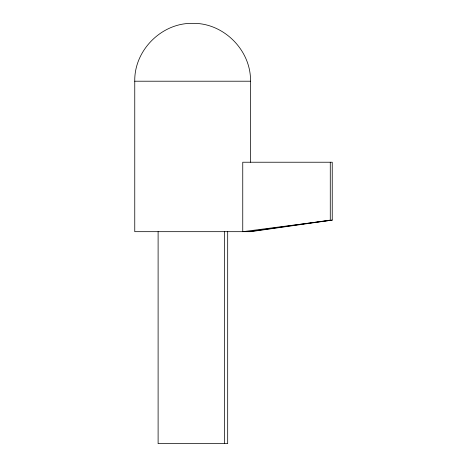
<?xml version="1.0" encoding="UTF-8"?>
<svg xmlns="http://www.w3.org/2000/svg" width="467" height="467" viewBox="0 0 467 467"><rect width="100%" height="100%" fill="white"/><g stroke="black" fill="none" stroke-linecap="round" stroke-linejoin="round"><path stroke-width="0.7" d="M332.241 220.109L242.752 231.679L242.752 162.23L332.241 162.23L332.241 220.109L250.505 231.679L134.759 231.679L134.759 81.211C134.14 50.284 161.699 22.696 192.632 23.35C223.57 22.696 251.123 50.284 250.505 81.211L250.505 162.23M248.532 231.679L330.274 220.109L330.274 162.23M242.752 231.679L244.912 231.393M134.759 81.211L250.505 81.211M227.686 231.679L227.686 443.65L158.109 443.65L158.109 231.679M224.388 231.679L224.388 443.65"/></g></svg>
